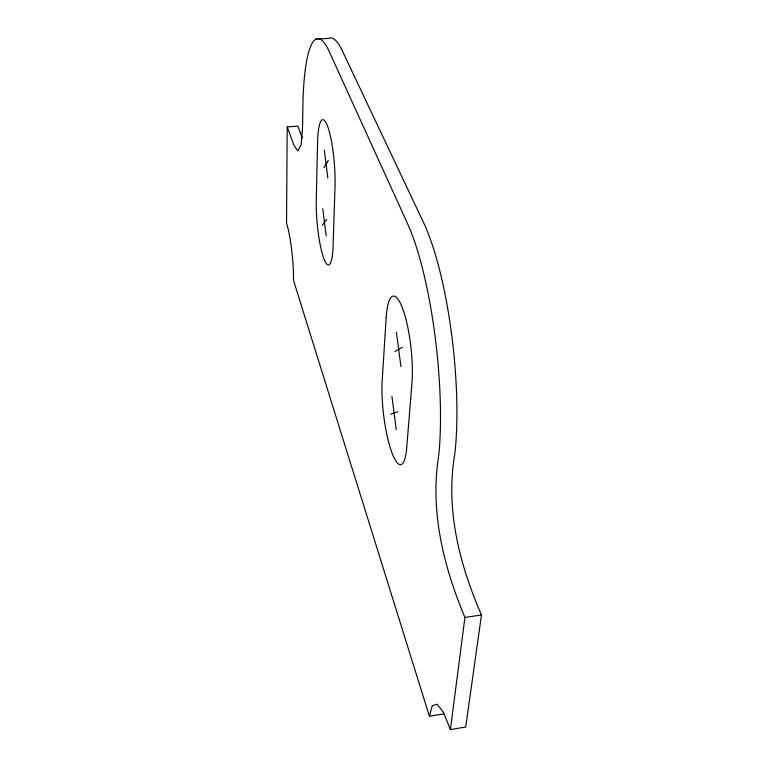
<?xml version="1.0" encoding="UTF-8"?>
<svg xmlns="http://www.w3.org/2000/svg" width="768" height="768" viewBox="0 0 768 768"><rect width="100%" height="100%" fill="white"/><g stroke="black" fill="none" stroke-linecap="round" stroke-linejoin="round"><path stroke-width="1.15" d="M302.314 137.914L297.888 126.125L287.222 126.902L286.531 223.181A40.502 5.952 84.6 0 1 293.501 280.33L429.418 716.275L443.837 713.875M316.042 39.149L328.522 38.4A126.864 24.192 85.4 0 1 342.202 50.582L423.533 222.557A153.59 36.019 83.7 0 1 454.877 453.542C445.181 508.752 459.437 564.442 481.469 614.957L465.706 727.008L450.384 729.6L464.928 617.462C443.587 566.563 429.744 510.902 438.739 455.578A153.946 34.397 83.7 0 0 407.683 223.968L329.165 51.389A127.104 23.088 85.3 0 0 302.861 107.549L302.563 127.421L301.133 144.672L297.907 150.979L293.837 145.162L287.222 126.902M429.418 716.275L432.24 705.715L437.146 704.208L443.501 712.435L450.384 729.6M323.846 167.741L328.349 160.358M322.33 225.302L326.659 219.341M395.04 351.475L402.374 347.251M390.653 414.24L397.613 411.725M464.928 617.462L481.469 614.957M396.394 332.141L400.944 366.691M391.91 396.278L396.278 429.773M324.307 150.154L327.84 178.061M322.762 208.762L326.189 235.978M317.578 142.416L316.272 199.891A42.883 7.594 84.9 0 0 323.712 258.211A42.883 7.594 84.9 0 0 333.101 245.971L335.011 186.912A44.39 8.035 85.4 0 0 327.37 125.664A44.39 8.035 85.4 0 0 317.578 142.416M386.189 317.549L382.195 380.41A51.85 11.059 83.2 0 0 391.709 452.131A51.85 11.059 83.2 0 0 406.733 447.619L411.946 383.299A53.664 11.952 83.8 0 0 402.173 307.382A53.664 11.952 83.8 0 0 386.189 317.549"/></g></svg>
